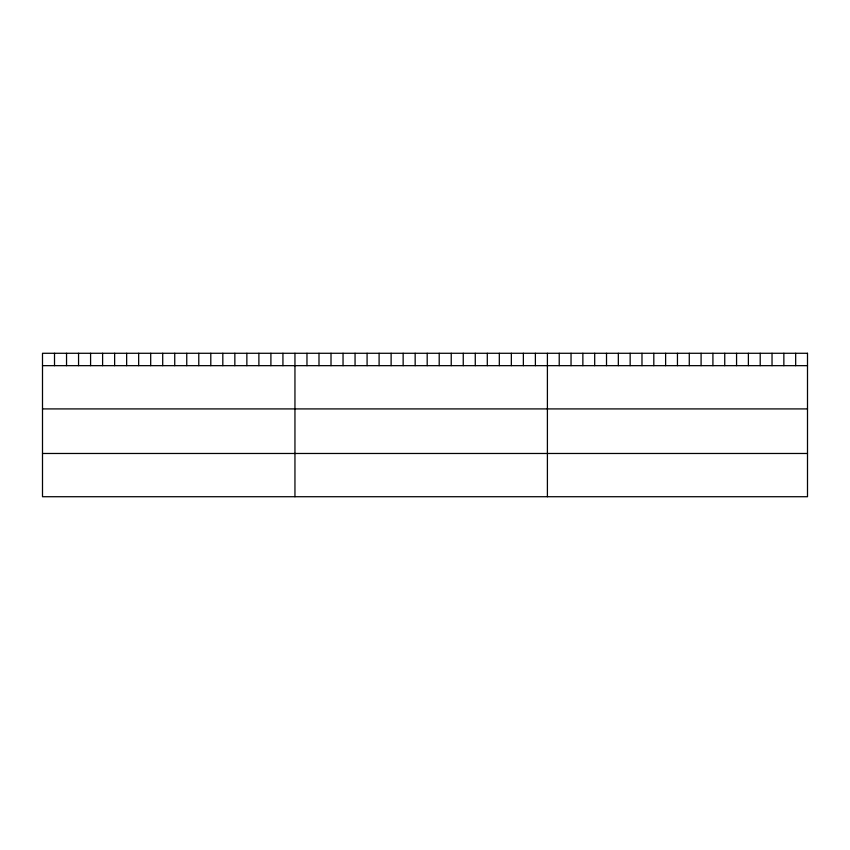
<?xml version="1.0" encoding="UTF-8"?>
<svg xmlns="http://www.w3.org/2000/svg" width="850" height="850" viewBox="0 0 850 850"><rect width="100%" height="100%" fill="white"/><g stroke="black" fill="none" stroke-linecap="round" stroke-linejoin="round"><path stroke-width="1.27" d="M42.5 365.659L807.5 365.659M42.5 408.914L807.5 408.914M42.5 453.475L807.5 453.475M795.674 353.281L795.674 365.659M783.859 353.281L783.859 365.659M772.034 353.281L772.034 365.659M760.208 353.281L760.208 365.659M748.383 353.281L748.383 365.659M736.567 353.281L736.567 365.659M724.742 353.281L724.742 365.659M712.916 353.281L712.916 365.659M701.091 353.281L701.091 365.659M689.276 353.281L689.276 365.659M677.45 353.281L677.45 365.659M665.624 353.281L665.624 365.659M653.809 353.281L653.809 365.659M641.984 353.281L641.984 365.659M630.158 353.281L630.158 365.659M618.332 353.281L618.332 365.659M606.518 353.281L606.518 365.659M594.692 353.281L594.692 365.659M582.866 353.281L582.866 365.659M571.041 353.281L571.041 365.659M559.226 353.281L559.226 365.659M547.4 353.281L547.4 496.719M535.383 353.281L535.383 365.659M523.356 353.281L523.356 365.659M511.339 353.281L511.339 365.659M499.311 353.281L499.311 365.659M487.294 353.281L487.294 365.659M475.267 353.281L475.267 365.659M463.25 353.281L463.25 365.659M451.233 353.281L451.233 365.659M439.206 353.281L439.206 365.659M427.189 353.281L427.189 365.659M415.161 353.281L415.161 365.659M403.144 353.281L403.144 365.659M391.117 353.281L391.117 365.659M379.1 353.281L379.1 365.659M367.083 353.281L367.083 365.659M355.056 353.281L355.056 365.659M343.039 353.281L343.039 365.659M331.011 353.281L331.011 365.659M318.994 353.281L318.994 365.659M306.967 353.281L306.967 365.659M294.95 353.281L294.95 496.719M282.933 353.281L282.933 365.659M270.906 353.281L270.906 365.659M258.889 353.281L258.889 365.659M246.861 353.281L246.861 365.659M234.844 353.281L234.844 365.659M222.817 353.281L222.817 365.659M210.8 353.281L210.8 365.659M198.783 353.281L198.783 365.659M186.756 353.281L186.756 365.659M174.739 353.281L174.739 365.659M162.711 353.281L162.711 365.659M150.694 353.281L150.694 365.659M138.667 353.281L138.667 365.659M126.65 353.281L126.65 365.659M114.633 353.281L114.633 365.659M102.606 353.281L102.606 365.659M90.589 353.281L90.589 365.659M78.561 353.281L78.561 365.659M66.544 353.281L66.544 365.659M54.517 353.281L54.517 365.659M807.5 353.281L42.5 353.281L42.5 496.719L807.5 496.719L807.5 353.281"/></g></svg>
